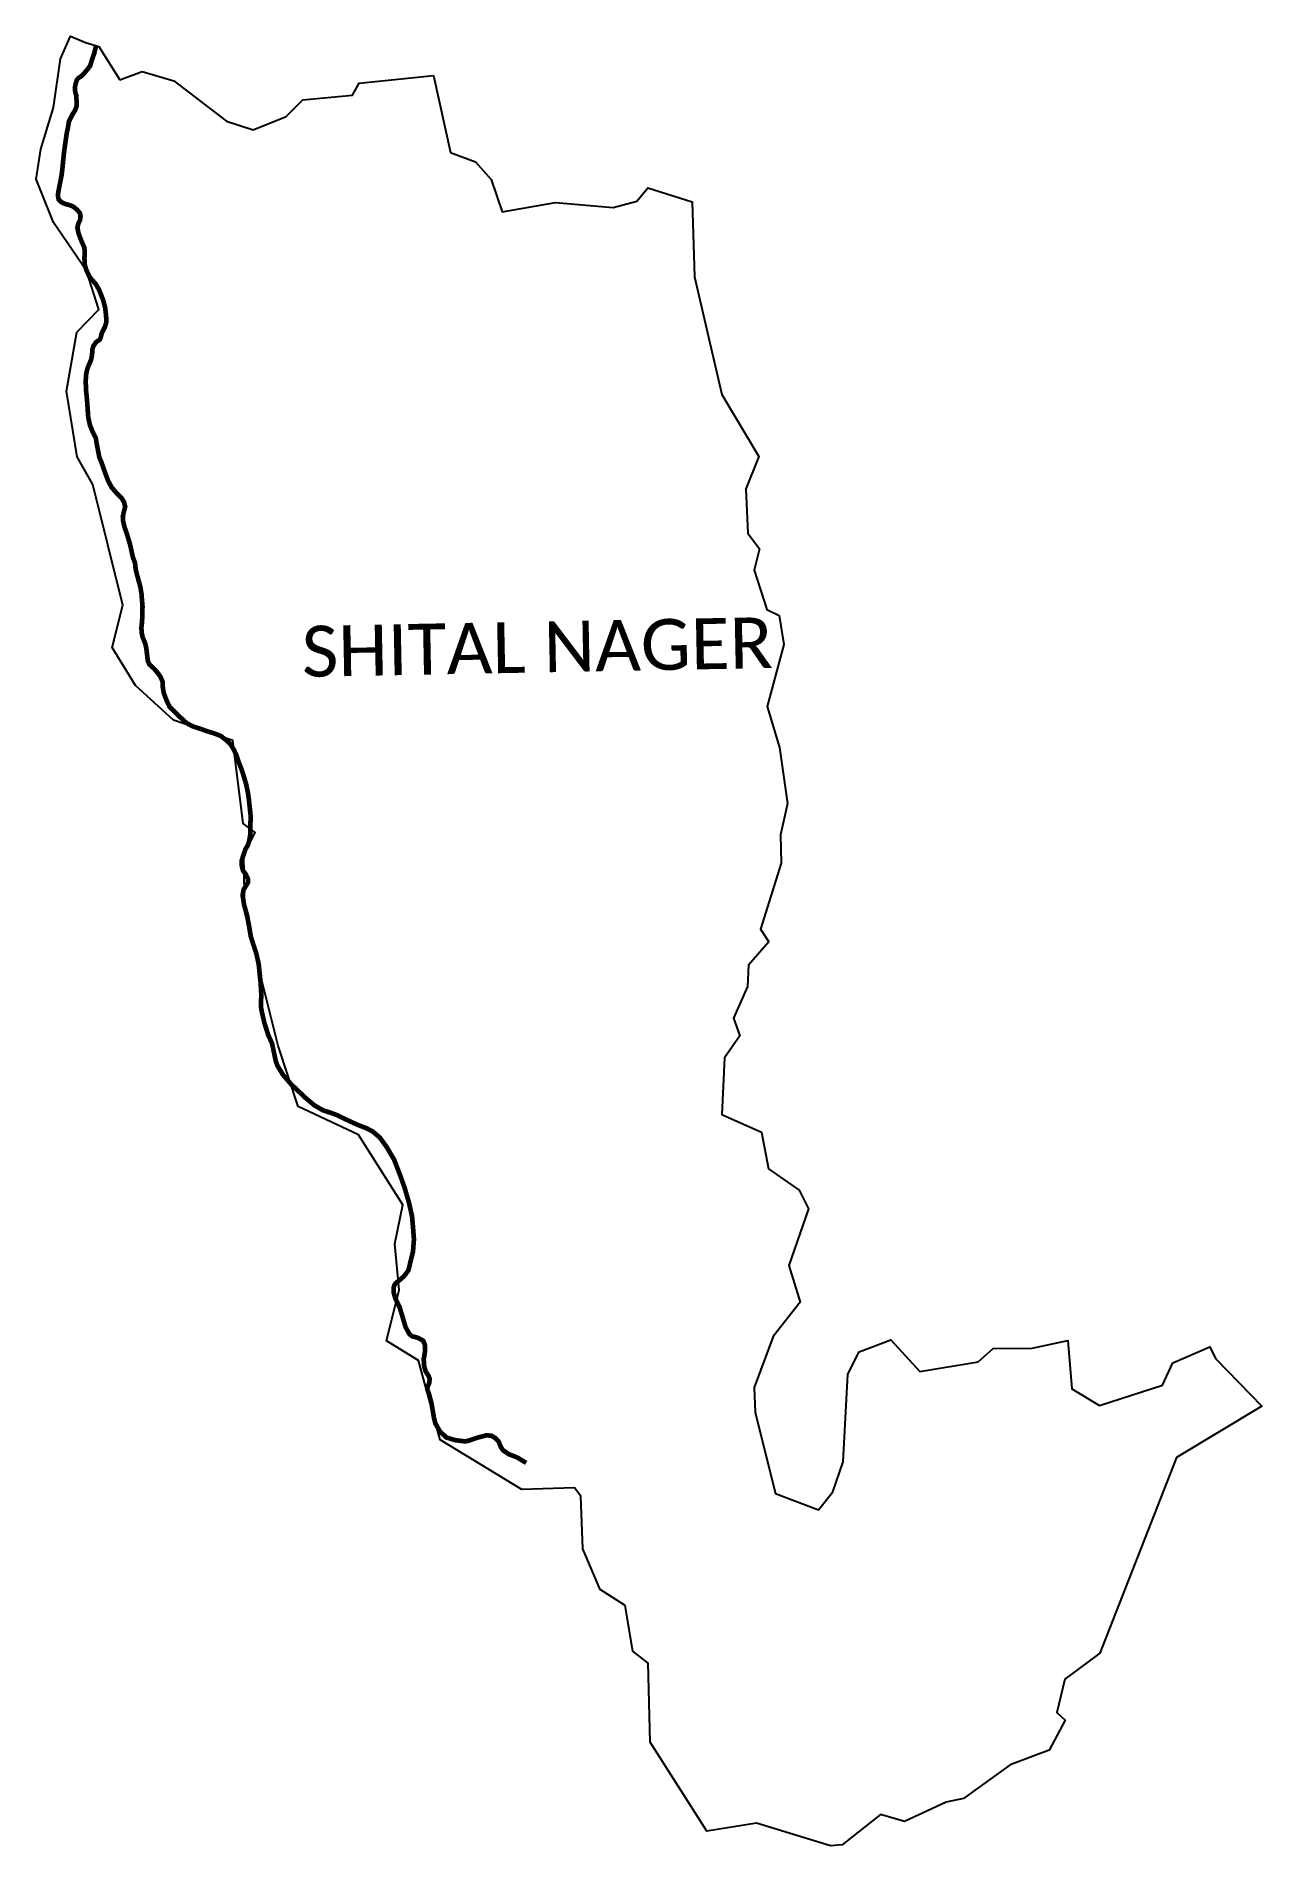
# Model space of a CAD drawing. Header units: metres. Extents: x 299942 to 302559, y 1953279 to 1957144.
import ezdxf

# ---------------------------------------------------------------- set-up
doc = ezdxf.new("R2010")
doc.units = ezdxf.units.M
for name, color, linetype in [('ARTIFICIALLY PROTECTED', 10, 'Continuous'), ('village', 3, 'Continuous'), ('VILLAGE NAME', 250, 'Continuous')]:
    doc.layers.add(name, color=color, linetype=linetype)
doc.styles.get("Standard").update_dxf_attribs({"font": 'calibri.ttf'})

msp = doc.modelspace()

# ---------------------------------------------------------------- linework, layer by layer
at = {"layer": 'ARTIFICIALLY PROTECTED', "const_width": 10, "flags": 128}
msp.add_lwpolyline([(300070.2, 1957124.1), (300066, 1957107.1), (300061, 1957093), (300057.6, 1957081.3), (300052, 1957073.5), (300045.5, 1957066.1), (300038.8, 1957058.9), (300033.1, 1957055.3), (300029.3, 1957051.2), (300026.5, 1957043.3), (300024.8, 1957033.8), (300025.7, 1957024.5), (300027.8, 1957017.6), (300028.4, 1957007.5), (300028.6, 1956995.3), (300025.4, 1956986.1), (300019.6, 1956977), (300012.1, 1956961.9), (300009.8, 1956947.6), (300007.6, 1956937.9), (300003.5, 1956909.9), (300001.3, 1956892.6), (299998.7, 1956866.5), (299996.6, 1956847.8), (299992.3, 1956826.2), (299989.3, 1956810.8), (299988.7, 1956802.8), (299990.1, 1956795.8), (299996.2, 1956789.7), (300004.4, 1956785.9), (300013.5, 1956783.5), (300021.4, 1956780.3), (300029.8, 1956773.4), (300035.8, 1956766), (300036.9, 1956759.9), (300035.9, 1956751.7), (300032.7, 1956745.3), (300030.2, 1956735.9), (300032.5, 1956723.8), (300038.4, 1956707.9), (300044.9, 1956692.9), (300045.9, 1956685.8), (300045.3, 1956670.4), (300045.7, 1956658.1), (300048.7, 1956646.3), (300056.3, 1956629.9), (300069, 1956615.4), (300076, 1956603.7), (300085.2, 1956581), (300089.5, 1956563.9), (300091.6, 1956546.7), (300091.9, 1956533.4), (300089.5, 1956524.5), (300083.5, 1956512.6), (300081.6, 1956507.7), (300080.2, 1956501.3), (300078.3, 1956496.6), (300069.8, 1956490.4), (300064.3, 1956482.4), (300062.1, 1956474.6), (300061.6, 1956463.4), (300059.2, 1956452.3), (300052, 1956435.8), (300049.2, 1956424.7), (300048, 1956409), (300048.5, 1956390.2), (300051, 1956364.8), (300053.3, 1956330.6), (300057, 1956313.6), (300062.4, 1956300.3), (300069.4, 1956286), (300071.8, 1956272.1), (300077.1, 1956244.8), (300082.4, 1956231.8), (300088.6, 1956214.1), (300095.6, 1956195.2), (300103.4, 1956180.6), (300113.8, 1956168.6), (300124.5, 1956158), (300129.8, 1956149.2), (300132.2, 1956139.3), (300129.8, 1956129.9), (300127.2, 1956118.4), (300127.7, 1956109.6), (300130.6, 1956096.3), (300134.7, 1956085.2), (300142.9, 1956058), (300148.5, 1956032.3), (300153.3, 1956019.1), (300154.9, 1956004.3), (300159.6, 1955986.4), (300164.6, 1955968.4), (300167.1, 1955953.2), (300169.3, 1955925.9), (300168.4, 1955895), (300166.9, 1955880.7), (300167.5, 1955870.3), (300169.6, 1955860.3), (300175, 1955847.6), (300177.4, 1955836.8), (300179.6, 1955818.5), (300180.6, 1955810.3), (300183.8, 1955802.7), (300192.3, 1955795), (300198.3, 1955788.8), (300207.6, 1955776.3), (300212, 1955765.9), (300212.5, 1955754.5), (300214.6, 1955741.7), (300220.4, 1955726.1), (300227, 1955712.1), (300248, 1955691.3), (300262.7, 1955677.8), (300275.5, 1955670.7), (300291.4, 1955665.5), (300306.3, 1955660.1), (300322.9, 1955655), (300336.6, 1955649.7), (300347.6, 1955641.1), (300358, 1955630.9), (300364.5, 1955620.2), (300369.6, 1955609.3), (300374.4, 1955594.6), (300380, 1955580.2), (300384.2, 1955568), (300390.4, 1955547.3), (300394.1, 1955530.2), (300396.4, 1955513.9), (300400.1, 1955480.1), (300399.6, 1955452.3), (300399.4, 1955439.2), (300397.2, 1955425.8), (300394.4, 1955416.8), (300389.1, 1955408), (300383.9, 1955392.9), (300380.9, 1955383.2), (300380.8, 1955373.8), (300383.8, 1955362.4), (300389.9, 1955354.2), (300394.2, 1955344.7), (300394.5, 1955337.1), (300389.6, 1955328.8), (300385.1, 1955321.5), (300383, 1955309.6), (300386.2, 1955289.1), (300392.7, 1955265.7), (300396.7, 1955244.5), (300400.5, 1955221.4), (300405.9, 1955204.5), (300412, 1955186), (300417.4, 1955162.4), (300419.3, 1955143.1), (300421.4, 1955124), (300423.1, 1955093.6), (300422, 1955082.4), (300422.3, 1955070.8), (300423.9, 1955061.4), (300429.5, 1955036.9), (300437.6, 1955011.4), (300445.9, 1954992.9), (300450.5, 1954971.1), (300453.7, 1954955.5), (300457.5, 1954945.3), (300469.8, 1954925.2), (300486.8, 1954905.7), (300516.9, 1954877.2), (300535.9, 1954861.1), (300554.2, 1954850.4), (300566.3, 1954846.6), (300584.3, 1954840.2), (300602.3, 1954831.3), (300627.4, 1954819.7), (300647.6, 1954811.9), (300660.5, 1954805.2), (300675.8, 1954792.3), (300690.3, 1954772.4), (300706.4, 1954745.2), (300719.9, 1954710.3), (300729.3, 1954683.7), (300738.7, 1954651.3), (300744.9, 1954623.4), (300746.8, 1954601.9), (300748.9, 1954574.5), (300746.7, 1954547.5), (300742.2, 1954529.8), (300737.2, 1954508.7), (300728.3, 1954496.5), (300715.1, 1954484.9), (300710.6, 1954481.6), (300707.6, 1954477.8), (300705.9, 1954472.7), (300705.9, 1954459.6), (300709.5, 1954447.7), (300718.4, 1954429.3), (300724.4, 1954409.6), (300731.1, 1954387), (300739.1, 1954372.6), (300744.7, 1954367.8), (300757.2, 1954364.4), (300768.7, 1954358.2), (300772.1, 1954349.7), (300772.8, 1954337), (300769.8, 1954318.4), (300770.6, 1954304.6), (300773.5, 1954293.5), (300780.4, 1954282.5), (300782.4, 1954276.5), (300781.7, 1954267.9), (300778.6, 1954261.3), (300777.4, 1954254), (300780.9, 1954245), (300786.2, 1954225.2), (300791.8, 1954192.4), (300794.6, 1954181.6), (300804.5, 1954164.2), (300818.2, 1954151.5), (300837.1, 1954145.7), (300858.2, 1954143.1), (300865.7, 1954144.6), (300884.9, 1954151.2), (300903.7, 1954156.1), (300914.1, 1954155.3), (300922.3, 1954150.7), (300930, 1954142.4), (300934.2, 1954131.5), (300939, 1954124.1), (300951.7, 1954115.7), (300969, 1954109), (300988.6, 1954097.3)], dxfattribs=at)
at = {"layer": 'village', "flags": 128}
msp.add_lwpolyline([(300121.1, 1957050.9), (300168.2, 1957068.9)], dxfattribs=at)
at = {"layer": 'village', "color": 3, "true_color": 0x00ff00}
for points in [[(301477.2, 1954204.6, 0), (301520.9, 1954032.1, 0), (301612.6, 1953996.7, 0), (301643.3, 1954035.5, 0), (301665.6, 1954099.6, 0), (301675.4, 1954286.8, 0), (301699.7, 1954334.4, 0), (301767.4, 1954359.9, 0), (301829, 1954292.1, 0), (301953.7, 1954312.8, 0), (301986, 1954341.5, 0), (302069.1, 1954342.2, 0), (302145, 1954358.4, 0), (302153.8, 1954255.4, 0), (302212.5, 1954220, 0), (302347.3, 1954263, 0), (302369.7, 1954311.1, 0), (302448.4, 1954345.1, 0), (302460.7, 1954320, 0), (302559.4, 1954218.7, 0), (302377, 1954109, 0), (302213.2, 1953691, 0), (302139, 1953635.3, 0), (302121.5, 1953563.8, 0), (302139.2, 1953547.4, 0), (302105.5, 1953483.7, 0), (302022.1, 1953452.4, 0), (301922.7, 1953380.6, 0), (301885.1, 1953372.5, 0), (301796.2, 1953331.3, 0), (301745, 1953346, 0), (301663.6, 1953281.4, 0), (301638.5, 1953279.4, 0), (301480.5, 1953327.7, 0), (301374.1, 1953310.4, 0), (301253.6, 1953500.8, 0), (301249.4, 1953669.3, 0), (301216.5, 1953695, 0), (301199.7, 1953792.3, 0), (301146.9, 1953826.7, 0), (301109.5, 1953913.5, 0), (301105, 1954025.8, 0), (301091.5, 1954043.8, 0), (300979.6, 1954040.3, 0), (300805.1, 1954146.7, 0), (300758.9, 1954316.2, 0), (300690.3, 1954357.7, 0), (300717.6, 1954466.9, 0), (300708.1, 1954565, 0), (300725.5, 1954648.6, 0), (300630.3, 1954798.2, 0), (300501.8, 1954858.5, 0), (300458.6, 1954987.7, 0), (300387.5, 1955272.8, 0), (300385.8, 1955395, 0), (300409.9, 1955443.7, 0), (300383.9, 1955462.5, 0), (300362.2, 1955639.8, 0), (300235.2, 1955683.8, 0), (300154.6, 1955757.8, 0), (300104.4, 1955838.8, 0), (300126.9, 1955929.3, 0), (300063.1, 1956186.5, 0), (300029.9, 1956245.8, 0), (300006.7, 1956386.4, 0), (300028.7, 1956511.8, 0), (300076, 1956560.8, 0), (300049.8, 1956643, 0), (299979.1, 1956746, 0), (299942.2, 1956838.8, 0), (299952.2, 1956903.2, 0), (299979.5, 1956992.3, 0), (299993.9, 1957095.7, 0), (300015.8, 1957144.2, 0), (300047.4, 1957131, 0), (300076.1, 1957122.3, 0), (300121.1, 1957050.9, 0)], [(300168.2, 1957068.9, 0), (300236.2, 1957049.1, 0), (300348.4, 1956963.1, 0), (300405.5, 1956944.6, 0), (300476, 1956972.6, 0), (300511.9, 1957008.3, 0), (300617.5, 1957018.5, 0), (300631.7, 1957044.1, 0), (300790.4, 1957060, 0), (300826.8, 1956895.8, 0), (300880.1, 1956875.6, 0), (300914, 1956838.5, 0), (300937.6, 1956768.9, 0), (301050.9, 1956788.8, 0), (301174.6, 1956778.1, 0), (301224.7, 1956791.6, 0), (301248.4, 1956820.1, 0), (301342.7, 1956790.4, 0), (301348.3, 1956630, 0), (301406.5, 1956378.8, 0), (301485.4, 1956246.9, 0), (301457.3, 1956177.5, 0), (301461.8, 1956083.2, 0), (301487.1, 1956049.6, 0), (301475.1, 1956003.6, 0), (301502.3, 1955920, 0), (301529, 1955906.8, 0), (301539.1, 1955845.2, 0), (301503.3, 1955713, 0), (301529.4, 1955625.1, 0), (301546.7, 1955505.6, 0), (301531.7, 1955438.8, 0), (301532.8, 1955378.3, 0), (301488.8, 1955237.4, 0), (301507, 1955210.1, 0), (301463.3, 1955160.4, 0), (301461.2, 1955114.7, 0), (301431.4, 1955047.1, 0), (301444.9, 1955009.2, 0), (301412.2, 1954962.6, 0), (301406.7, 1954841.2, 0), (301491.2, 1954803.8, 0), (301505.7, 1954724.9, 0), (301571.4, 1954679.4, 0), (301591.7, 1954640, 0), (301549.4, 1954518.7, 0), (301573.3, 1954440.4, 0), (301516.2, 1954366.8, 0), (301475.1, 1954257.9, 0), (301477.2, 1954204.6, 0)]]:
    msp.add_polyline3d(points, dxfattribs=at)

# ---------------------------------------------------------------- texts
at = {"layer": 'VILLAGE NAME', "insert": (300508.4, 1955884.4), "char_height": 108.748, "attachment_point": 1, "rotation": 1.1028}
msp.add_mtext_dynamic_manual_height_columns('{\\fCalibri|b0|i0|c0|p34;SHITAL NAGER}', width=1571.314, gutter_width=543.7, heights=[0], dxfattribs=at)

doc.saveas('drawing.dxf')
